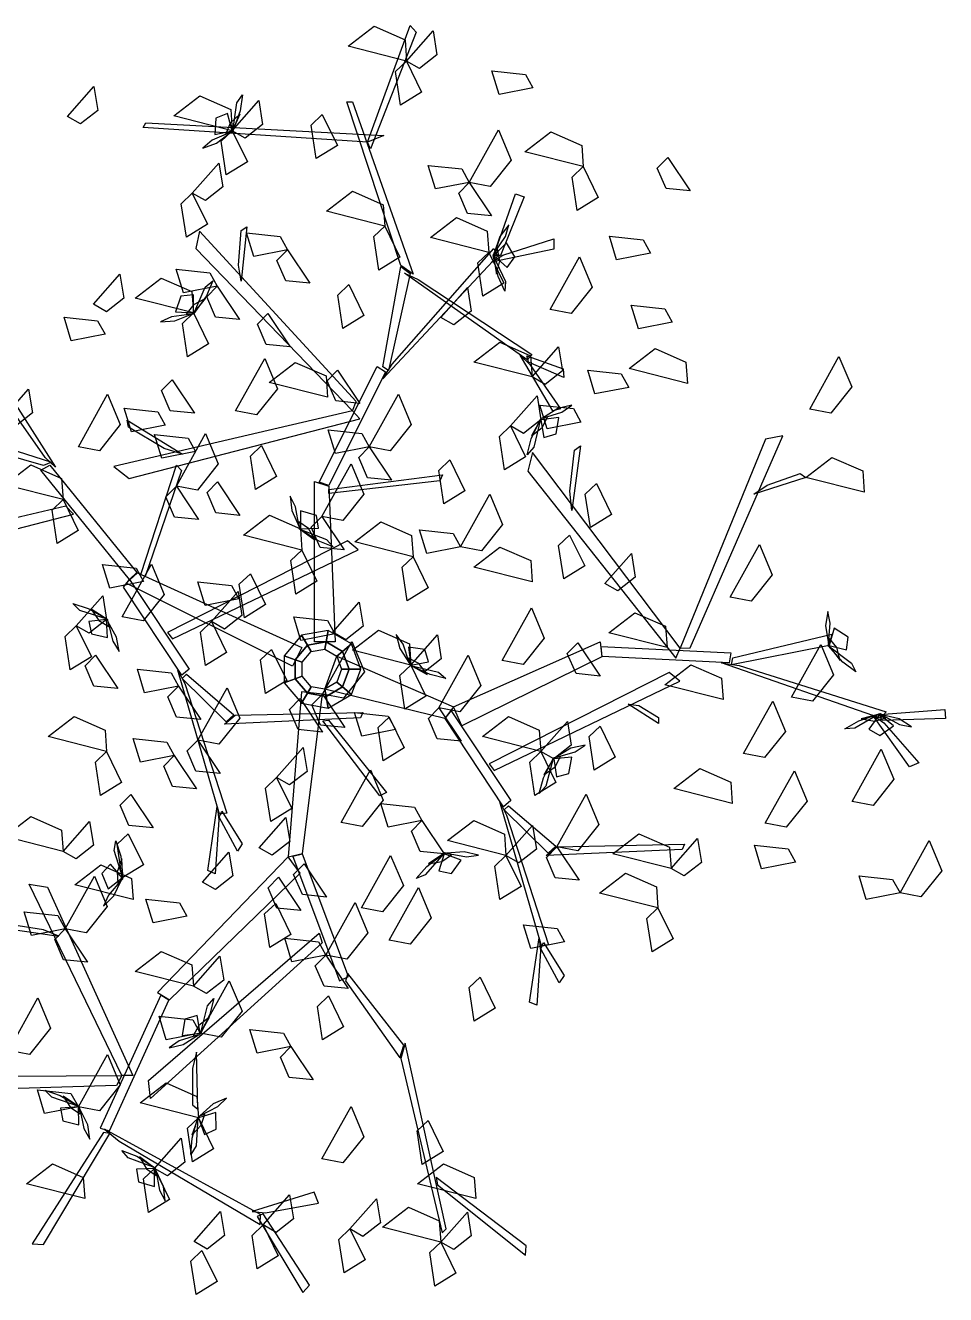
# Model space of a CAD drawing. Extents: x -1.71 to 1.38, y -1.45 to 1.37.
# Drawn here: x -0.657 to 1.38, y -1.446 to 1.365 of the extents above; entities that cross this region are included whole.
import ezdxf

# ---------------------------------------------------------------- set-up
doc = ezdxf.new("R2010")
doc.units = 0
doc.header["$MEASUREMENT"] = 0
doc.layers.get('0').update_dxf_attribs({"linetype": 'CONTINUOUS'})

msp = doc.modelspace()

# ---------------------------------------------------------------- linework, layer by layer
at = {"color": 72, "linetype": 'CONTINUOUS'}
for points in [[(0.1871, 1.2862, 0.6663), (0.0581, 1.319, 0.6594), (0.1157, 1.3634, 0.6564), (0.1838, 1.3334, 0.6614)], [(0.1871, 1.2862, 0.6663), (0.2459, 1.3528, 0.6493), (0.2544, 1.3, 0.6505), (0.2159, 1.2698, 0.6609)], [(0.1871, 1.2862, 0.6319), (0.2205, 1.2176, 0.6249), (0.174, 1.1888, 0.6499), (0.1627, 1.2628, 0.646)], [(0.467, 1.2267, 0.7844), (0.3921, 1.2119, 0.7773), (0.3762, 1.2643, 0.8023), (0.4506, 1.2563, 0.7985)], [(-0.5634, 1.1632, 0.8905), (-0.5047, 1.2298, 0.8734), (-0.4961, 1.177, 0.8747), (-0.5346, 1.1468, 0.885)], [(-0.1986, 1.1319, 0.6663), (-0.3277, 1.1647, 0.6594), (-0.2701, 1.2091, 0.6564), (-0.202, 1.1791, 0.6614)], [(-0.1986, 1.1319, 0.6663), (-0.1399, 1.1985, 0.6493), (-0.1314, 1.1457, 0.6505), (-0.1698, 1.1155, 0.6609)], [(0.0006, 1.1678, 0.7086), (0.034, 1.0992, 0.7016), (-0.0126, 1.0704, 0.7266), (-0.0238, 1.1444, 0.7227)], [(-0.1986, 1.1319, 0.6663), (-0.1652, 1.0633, 0.6593), (-0.2118, 1.0345, 0.6843), (-0.2231, 1.1085, 0.6805)], [(0.3259, 1.0175, 0.5837), (0.3907, 1.1339, 0.5768), (0.4188, 1.0668, 0.5738), (0.3723, 1.0086, 0.5787)], [(0.5782, 1.0524, 0.7775), (0.4491, 1.0852, 0.7705), (0.5067, 1.1295, 0.7675), (0.5749, 1.0995, 0.7725)], [(0.7655, 1.0724, 0.6604), (0.8148, 0.9985, 0.6434), (0.7615, 1.0038, 0.6446), (0.7422, 1.0487, 0.655)], [(-0.287, 0.9936, 0.824), (-0.2283, 1.0601, 0.8069), (-0.2198, 1.0073, 0.8081), (-0.2582, 0.9771, 0.8185)], [(0.3259, 1.0175, 0.5837), (0.2511, 1.0028, 0.5767), (0.2351, 1.0551, 0.6017), (0.3095, 1.0471, 0.5978)], [(0.5782, 1.0524, 0.8119), (0.6116, 0.9838, 0.8049), (0.565, 0.955, 0.8298), (0.5538, 1.029, 0.826)], [(0.3259, 1.0175, 0.5837), (0.3752, 0.9437, 0.5667), (0.322, 0.9489, 0.5679), (0.3027, 0.9939, 0.5783)], [(-0.287, 0.9936, 0.7413), (-0.2536, 0.925, 0.7343), (-0.3002, 0.8962, 0.7593), (-0.3115, 0.9702, 0.7554)], [(0.1391, 0.9207, 0.7903), (0.01, 0.9535, 0.7833), (0.0676, 0.9978, 0.7803), (0.1357, 0.9678, 0.7853)], [(0.3693, 0.8625, 0.7008), (0.2402, 0.8953, 0.6938), (0.2978, 0.9396, 0.6908), (0.3659, 0.9097, 0.6958)], [(-0.0764, 0.8679, 0.8516), (-0.1512, 0.8532, 0.8446), (-0.1672, 0.9055, 0.8696), (-0.0927, 0.8975, 0.8657)], [(0.1391, 0.9207, 0.7008), (0.1725, 0.8521, 0.6938), (0.1259, 0.8233, 0.7187), (0.1146, 0.8973, 0.7149)], [(0.7271, 0.8608, 0.6948), (0.6522, 0.8461, 0.6878), (0.6363, 0.8984, 0.7128), (0.7107, 0.8904, 0.709)], [(-0.0764, 0.8679, 0.8516), (-0.027, 0.7941, 0.8346), (-0.0803, 0.7993, 0.8358), (-0.0996, 0.8443, 0.8462)], [(0.3693, 0.8625, 0.7559), (0.4026, 0.7939, 0.7488), (0.3561, 0.7651, 0.7738), (0.3448, 0.8391, 0.77)], [(0.5049, 0.7359, 0.7637), (0.5697, 0.8523, 0.7568), (0.5978, 0.7852, 0.7537), (0.5513, 0.7271, 0.7587)], [(-0.2319, 0.7873, 0.5837), (-0.3067, 0.7726, 0.5767), (-0.3227, 0.8249, 0.6017), (-0.2482, 0.8169, 0.5978)], [(-0.506, 0.7474, 0.7903), (-0.4472, 0.814, 0.7732), (-0.4387, 0.7612, 0.7744), (-0.4772, 0.731, 0.7848)], [(-0.2846, 0.7284, 0.7903), (-0.4137, 0.7613, 0.7833), (-0.3561, 0.8056, 0.7803), (-0.288, 0.7756, 0.7853)], [(-0.2319, 0.7873, 0.5837), (-0.1825, 0.7135, 0.5667), (-0.2358, 0.7187, 0.5679), (-0.2551, 0.7637, 0.5783)], [(0.0595, 0.7912, 0.8859), (0.0929, 0.7226, 0.8789), (0.0464, 0.6938, 0.9039), (0.0351, 0.7678, 0.9)], [(0.263, 0.7183, 0.7008), (0.3218, 0.7849, 0.6837), (0.3303, 0.7321, 0.6849), (0.2918, 0.7019, 0.6953)], [(0.7751, 0.7077, 0.6604), (0.7003, 0.693, 0.6534), (0.6844, 0.7454, 0.6784), (0.7588, 0.7373, 0.6745)], [(-0.4802, 0.6815, 0.404), (-0.555, 0.6668, 0.397), (-0.571, 0.7191, 0.422), (-0.4966, 0.7111, 0.4181)], [(-0.2846, 0.7284, 0.7903), (-0.2513, 0.6599, 0.7833), (-0.2978, 0.631, 0.8082), (-0.3091, 0.705, 0.8044)], [(-0.1199, 0.7271, 0.6604), (-0.0706, 0.6532, 0.6434), (-0.1238, 0.6585, 0.6446), (-0.1431, 0.7034, 0.655)], [(0.4649, 0.5865, 0.8905), (0.3358, 0.6193, 0.8836), (0.3934, 0.6636, 0.8805), (0.4616, 0.6336, 0.8855)], [(0.4649, 0.5865, 0.8905), (0.5236, 0.653, 0.8734), (0.5321, 0.6002, 0.8747), (0.4937, 0.57, 0.885)], [(0.8088, 0.5721, 0.743), (0.6798, 0.6049, 0.7361), (0.7374, 0.6492, 0.7331), (0.8055, 0.6192, 0.7381)], [(-0.1915, 0.5112, 0.8516), (-0.1267, 0.6276, 0.8447), (-0.0986, 0.5605, 0.8417), (-0.145, 0.5023, 0.8466)], [(0.0123, 0.5415, 0.7775), (-0.1168, 0.5744, 0.7705), (-0.0592, 0.6187, 0.7675), (0.009, 0.5887, 0.7725)], [(1.0797, 0.5154, 0.8289), (1.1444, 0.6318, 0.8219), (1.1725, 0.5647, 0.8189), (1.1261, 0.5066, 0.8239)], [(0.0344, 0.6018, 0.6604), (0.0837, 0.528, 0.6434), (0.0305, 0.5333, 0.6446), (0.0112, 0.5782, 0.655)], [(0.679, 0.5635, 0.6948), (0.6042, 0.5488, 0.6878), (0.5882, 0.6012, 0.7128), (0.6626, 0.5931, 0.709)], [(-0.3319, 0.58, 0.4862), (-0.2825, 0.5062, 0.4691), (-0.3358, 0.5115, 0.4704), (-0.3551, 0.5564, 0.4807)], [(-0.708, 0.4932, 0.8905), (-0.6493, 0.5598, 0.8734), (-0.6408, 0.507, 0.8747), (-0.6792, 0.4768, 0.885)], [(-0.5392, 0.4319, 0.6181), (-0.4745, 0.5482, 0.6112), (-0.4464, 0.4812, 0.6082), (-0.4928, 0.423, 0.6132)], [(0.1046, 0.4319, 0.5837), (0.1693, 0.5482, 0.5768), (0.1974, 0.4812, 0.5738), (0.151, 0.423, 0.5787)], [(0.4173, 0.478, 0.7008), (0.4761, 0.5446, 0.6837), (0.4846, 0.4918, 0.6849), (0.4461, 0.4616, 0.6953)], [(-0.347, 0.4799, 0.6732), (-0.4218, 0.4652, 0.6662), (-0.4377, 0.5176, 0.6912), (-0.3633, 0.5095, 0.6873)], [(0.5732, 0.4867, 0.6604), (0.4984, 0.472, 0.6534), (0.4824, 0.5244, 0.6784), (0.5568, 0.5163, 0.6745)], [(0.4173, 0.478, 0.7008), (0.4507, 0.4094, 0.6938), (0.4042, 0.3806, 0.7187), (0.3929, 0.4546, 0.7149)], [(-0.2799, 0.4217, 0.6181), (-0.3548, 0.407, 0.6111), (-0.3707, 0.4594, 0.6361), (-0.2963, 0.4513, 0.6323)], [(-0.3224, 0.3446, 0.7818), (-0.2576, 0.461, 0.7748), (-0.2295, 0.394, 0.7718), (-0.2759, 0.3358, 0.7768)], [(0.1046, 0.4319, 0.687), (0.0297, 0.4171, 0.68), (0.0138, 0.4695, 0.7049), (0.0882, 0.4615, 0.7011)], [(-0.1342, 0.4348, 0.8905), (-0.1008, 0.3663, 0.8835), (-0.1473, 0.3374, 0.9084), (-0.1586, 0.4114, 0.9046)], [(0.1046, 0.4319, 0.5837), (0.1539, 0.358, 0.5667), (0.1006, 0.3633, 0.5679), (0.0813, 0.4082, 0.5783)], [(-0.0004, 0.2776, 0.7077), (0.0643, 0.3939, 0.7007), (0.0924, 0.3269, 0.6977), (0.046, 0.2687, 0.7027)], [(0.2828, 0.4031, 0.8905), (0.3161, 0.3345, 0.8835), (0.2696, 0.3057, 0.9084), (0.2583, 0.3797, 0.9046)], [(1.2002, 0.3313, 0.9115), (1.0711, 0.3642, 0.9046), (1.1288, 0.4085, 0.9015), (1.1969, 0.3785, 0.9065)], [(-0.573, 0.3148, 0.6663), (-0.7021, 0.3477, 0.6594), (-0.6445, 0.392, 0.6564), (-0.5763, 0.362, 0.6614)], [(-0.3224, 0.3446, 0.8024), (-0.273, 0.2708, 0.7854), (-0.3263, 0.2761, 0.7866), (-0.3456, 0.321, 0.797)], [(-0.231, 0.3539, 0.342), (-0.1817, 0.28, 0.325), (-0.235, 0.2853, 0.3262), (-0.2543, 0.3303, 0.3366)], [(0.6073, 0.3504, 0.7775), (0.6407, 0.2818, 0.7705), (0.5941, 0.253, 0.7954), (0.5828, 0.327, 0.7916)], [(-0.573, 0.3148, 0.6663), (-0.5396, 0.2462, 0.6593), (-0.5862, 0.2174, 0.6843), (-0.5974, 0.2914, 0.6805)], [(0.3069, 0.2105, 0.6181), (0.3717, 0.3269, 0.6112), (0.3998, 0.2598, 0.6082), (0.3534, 0.2017, 0.6132)], [(-0.0445, 0.2032, 0.8905), (-0.1735, 0.236, 0.8836), (-0.1159, 0.2803, 0.8805), (-0.0478, 0.2504, 0.8855)], [(-0.0004, 0.2776, 0.4736), (0.0489, 0.2037, 0.4565), (-0.0043, 0.209, 0.4577), (-0.0237, 0.2539, 0.4681)], [(0.2016, 0.1884, 0.7956), (0.0725, 0.2212, 0.7886), (0.1302, 0.2655, 0.7856), (0.1983, 0.2355, 0.7906)], [(0.3069, 0.2105, 0.4391), (0.2321, 0.1958, 0.4321), (0.2162, 0.2482, 0.4571), (0.2906, 0.2401, 0.4532)], [(0.5482, 0.2365, 0.7956), (0.5815, 0.1679, 0.7885), (0.535, 0.1391, 0.8135), (0.5237, 0.2131, 0.8097)], [(-0.0445, 0.2032, 0.8905), (-0.0111, 0.1346, 0.8835), (-0.0576, 0.1058, 0.9084), (-0.0689, 0.1798, 0.9046)], [(0.4654, 0.1327, 0.6663), (0.3363, 0.1655, 0.6594), (0.3939, 0.2098, 0.6564), (0.4621, 0.1798, 0.6614)], [(0.9038, 0.0989, 0.8516), (0.9686, 0.2152, 0.8447), (0.9967, 0.1482, 0.8417), (0.9503, 0.09, 0.8466)], [(-0.395, 0.1334, 0.5493), (-0.4699, 0.1186, 0.5423), (-0.4858, 0.171, 0.5672), (-0.4114, 0.163, 0.5634)], [(-0.4423, 0.0554, 0.3076), (-0.3775, 0.1717, 0.3007), (-0.3494, 0.1047, 0.2977), (-0.3958, 0.0465, 0.3026)], [(0.2016, 0.1884, 0.7267), (0.235, 0.1198, 0.7197), (0.1884, 0.091, 0.7447), (0.1772, 0.165, 0.7408)], [(0.6262, 0.129, 0.7775), (0.685, 0.1956, 0.7604), (0.6935, 0.1428, 0.7616), (0.655, 0.1126, 0.772)], [(-0.1586, 0.1508, 0.4247), (-0.1252, 0.0823, 0.4176), (-0.1718, 0.0534, 0.4426), (-0.183, 0.1274, 0.4388)], [(-0.1838, 0.0954, 0.6181), (-0.2587, 0.0807, 0.6111), (-0.2746, 0.1331, 0.6361), (-0.2002, 0.125, 0.6323)], [(-0.5439, 0.0353, 0.6319), (-0.4852, 0.1019, 0.6149), (-0.4767, 0.0491, 0.6161), (-0.5151, 0.0189, 0.6265)], [(-0.2446, 0.0446, 0.4247), (-0.1858, 0.1112, 0.4076), (-0.1773, 0.0583, 0.4088), (-0.2158, 0.0282, 0.4192)], [(0.0238, 0.0211, 0.8905), (0.0826, 0.0877, 0.8734), (0.0911, 0.0348, 0.8747), (0.0526, 0.0046, 0.885)], [(0.3991, -0.0412, 0.6948), (0.4638, 0.0752, 0.6879), (0.4919, 0.0082, 0.6849), (0.4455, -0.05, 0.6899)], [(0.7639, -0.0128, 0.6663), (0.6348, 0.0201, 0.6594), (0.6924, 0.0644, 0.6564), (0.7606, 0.0344, 0.6614)], [(-0.5439, 0.0353, 0.8247), (-0.5105, -0.0333, 0.8177), (-0.5571, -0.0621, 0.8427), (-0.5683, 0.0119, 0.8388)], [(-0.2446, 0.0446, 0.4247), (-0.2112, -0.024, 0.4176), (-0.2578, -0.0528, 0.4426), (-0.269, 0.0212, 0.4388)], [(0.0282, 0.0174, 0.342), (-0.0466, 0.0027, 0.335), (-0.0625, 0.0551, 0.36), (0.0119, 0.047, 0.3561)], [(0.0009, -0.1159, 0.3076), (0.0657, 0.0004, 0.3006), (0.0938, -0.0666, 0.2976), (0.0473, -0.1248, 0.3026)], [(0.1968, -0.0515, 0.4247), (0.0678, -0.0187, 0.4177), (0.1254, 0.0256, 0.4147), (0.1935, -0.0044, 0.4197)], [(0.1968, -0.0515, 0.4247), (0.2556, 0.0151, 0.4076), (0.2641, -0.0378, 0.4088), (0.2256, -0.068, 0.4192)], [(-0.1115, -0.0169, 0.8905), (-0.0781, -0.0855, 0.8835), (-0.1247, -0.1143, 0.9084), (-0.1359, -0.0403, 0.9046)], [(0.5662, -0.002, 0.687), (0.6156, -0.0758, 0.6699), (0.5623, -0.0705, 0.6712), (0.543, -0.0256, 0.6815)], [(1.0392, -0.1225, 0.8516), (1.1039, -0.0061, 0.8447), (1.132, -0.0732, 0.8417), (1.0856, -0.1313, 0.8466)], [(-0.5013, -0.0298, 0.5837), (-0.4519, -0.1036, 0.5667), (-0.5052, -0.0983, 0.5679), (-0.5245, -0.0534, 0.5783)], [(0.1968, -0.0515, 0.4247), (0.2302, -0.1201, 0.4176), (0.1837, -0.1489, 0.4426), (0.1724, -0.0749, 0.4388)], [(0.2589, -0.1462, 0.4736), (0.3236, -0.0298, 0.4666), (0.3517, -0.0968, 0.4636), (0.3053, -0.155, 0.4686)], [(0.8878, -0.1279, 0.7903), (0.7588, -0.095, 0.7833), (0.8164, -0.0507, 0.7803), (0.8845, -0.0807, 0.7853)], [(-0.3179, -0.0981, 0.4391), (-0.3927, -0.1128, 0.4321), (-0.4087, -0.0604, 0.4571), (-0.3342, -0.0685, 0.4532)], [(-0.3179, -0.0981, 0.5493), (-0.2685, -0.1719, 0.5322), (-0.3218, -0.1666, 0.5335), (-0.3411, -0.1217, 0.5438)], [(-0.275, -0.2181, 0.4862), (-0.2102, -0.1017, 0.4792), (-0.1821, -0.1688, 0.4762), (-0.2285, -0.227, 0.4812)], [(-0.0485, -0.1259, 0.5837), (0.0009, -0.1998, 0.5667), (-0.0524, -0.1945, 0.5679), (-0.0717, -0.1496, 0.5783)], [(0.0009, -0.1159, 0.2731), (0.0502, -0.1898, 0.2561), (-0.003, -0.1845, 0.2573), (-0.0223, -0.1396, 0.2677)], [(0.9329, -0.2477, 0.8516), (0.9977, -0.1313, 0.8447), (1.0258, -0.1984, 0.8417), (0.9794, -0.2566, 0.8466)], [(-0.4769, -0.243, 0.7008), (-0.6059, -0.2101, 0.6938), (-0.5483, -0.1658, 0.6908), (-0.4802, -0.1958, 0.6958)], [(0.1627, -0.1942, 0.5837), (0.0879, -0.2089, 0.5767), (0.072, -0.1566, 0.6017), (0.1464, -0.1646, 0.5978)], [(0.1488, -0.1666, 0.3902), (0.1821, -0.2352, 0.3832), (0.1356, -0.264, 0.4082), (0.1243, -0.19, 0.4043)], [(0.2589, -0.1462, 0.5837), (0.3082, -0.22, 0.5667), (0.255, -0.2147, 0.5679), (0.2356, -0.1698, 0.5783)], [(0.4844, -0.243, 0.6663), (0.3553, -0.2101, 0.6594), (0.4129, -0.1658, 0.6564), (0.481, -0.1958, 0.6614)], [(0.4844, -0.243, 0.6663), (0.5431, -0.1764, 0.6493), (0.5516, -0.2292, 0.6505), (0.5132, -0.2594, 0.6609)], [(0.6157, -0.1867, 0.9685), (0.6491, -0.2553, 0.9615), (0.6025, -0.2841, 0.9865), (0.5913, -0.2101, 0.9827)], [(-0.3272, -0.252, 0.7896), (-0.402, -0.2667, 0.7826), (-0.4179, -0.2143, 0.8075), (-0.3435, -0.2224, 0.8037)], [(-0.275, -0.2181, 0.4862), (-0.2256, -0.2919, 0.4691), (-0.2789, -0.2866, 0.4704), (-0.2982, -0.2417, 0.4807)], [(-0.4769, -0.243, 0.6319), (-0.4435, -0.3115, 0.6249), (-0.4901, -0.3404, 0.6499), (-0.5013, -0.2664, 0.646)], [(-0.3272, -0.252, 0.342), (-0.2778, -0.3258, 0.325), (-0.3311, -0.3205, 0.3262), (-0.3504, -0.2756, 0.3366)], [(-0.1004, -0.3007, 0.3902), (-0.0417, -0.2341, 0.3732), (-0.0331, -0.287, 0.3744), (-0.0716, -0.3171, 0.3848)], [(0.4844, -0.243, 0.6663), (0.5177, -0.3115, 0.6593), (0.4712, -0.3404, 0.6843), (0.4599, -0.2664, 0.6805)], [(1.1732, -0.354, 0.8516), (1.238, -0.2376, 0.8447), (1.2661, -0.3046, 0.8417), (1.2197, -0.3628, 0.8466)], [(0.9081, -0.3581, 0.7696), (0.779, -0.3252, 0.7627), (0.8366, -0.2809, 0.7597), (0.9047, -0.3109, 0.7646)], [(-0.1004, -0.3007, 0.3902), (-0.067, -0.3693, 0.3832), (-0.1136, -0.3981, 0.4082), (-0.1248, -0.3241, 0.4043)], [(0.0425, -0.4002, 0.4862), (0.1073, -0.2839, 0.4792), (0.1354, -0.3509, 0.4762), (0.0889, -0.4091, 0.4812)], [(0.981, -0.402, 0.8516), (1.0457, -0.2856, 0.8447), (1.0738, -0.3527, 0.8417), (1.0274, -0.4109, 0.8466)], [(-0.4233, -0.338, 0.824), (-0.374, -0.4118, 0.807), (-0.4272, -0.4065, 0.8082), (-0.4465, -0.3616, 0.8185)], [(0.2213, -0.3959, 0.8591), (0.1465, -0.4106, 0.8521), (0.1305, -0.3582, 0.877), (0.205, -0.3663, 0.8732)], [(0.5198, -0.4541, 0.8246), (0.5846, -0.3377, 0.8177), (0.6127, -0.4047, 0.8147), (0.5662, -0.4629, 0.8197)], [(-0.573, -0.4643, 0.8247), (-0.7021, -0.4315, 0.8178), (-0.6445, -0.3872, 0.8148), (-0.5763, -0.4172, 0.8197)], [(-0.1388, -0.456, 0.8728), (-0.08, -0.3894, 0.8558), (-0.0715, -0.4422, 0.857), (-0.11, -0.4724, 0.8674)], [(-0.573, -0.4643, 0.6319), (-0.5143, -0.3977, 0.6149), (-0.5057, -0.4505, 0.6161), (-0.5442, -0.4807, 0.6265)], [(0.2213, -0.3959, 0.8246), (0.2707, -0.4697, 0.8076), (0.2174, -0.4644, 0.8088), (0.1981, -0.4195, 0.8192)], [(0.4072, -0.4732, 0.6663), (0.2781, -0.4403, 0.6594), (0.3358, -0.396, 0.6564), (0.4039, -0.426, 0.6614)], [(0.4072, -0.4732, 0.6663), (0.466, -0.4066, 0.6493), (0.4745, -0.4594, 0.6505), (0.436, -0.4896, 0.6609)], [(-0.4288, -0.4251, 0.7008), (-0.3954, -0.4937, 0.6938), (-0.442, -0.5225, 0.7187), (-0.4532, -0.4485, 0.7149)], [(0.7727, -0.5022, 0.7696), (0.6437, -0.4694, 0.7627), (0.7013, -0.4251, 0.7597), (0.7694, -0.4551, 0.7646)], [(0.7727, -0.5022, 0.7903), (0.8315, -0.4357, 0.7732), (0.84, -0.4885, 0.7744), (0.8015, -0.5187, 0.7848)], [(1.2795, -0.5563, 0.8516), (1.3442, -0.44, 0.8447), (1.3723, -0.507, 0.8417), (1.3259, -0.5652, 0.8466)], [(-0.2648, -0.5322, 0.4247), (-0.2061, -0.4656, 0.4076), (-0.1976, -0.5184, 0.4088), (-0.236, -0.5486, 0.4192)], [(0.0873, -0.5894, 0.8591), (0.152, -0.473, 0.8521), (0.1801, -0.5401, 0.8491), (0.1337, -0.5982, 0.8541)], [(0.4072, -0.4732, 0.6663), (0.4406, -0.5417, 0.6593), (0.394, -0.5706, 0.6843), (0.3828, -0.4966, 0.6805)], [(0.5198, -0.4541, 0.8246), (0.5691, -0.5279, 0.8076), (0.5159, -0.5226, 0.8088), (0.4966, -0.4777, 0.8192)], [(1.048, -0.488, 0.8172), (0.9732, -0.5027, 0.8102), (0.9572, -0.4504, 0.8351), (1.0317, -0.4584, 0.8313)], [(-0.4183, -0.5711, 0.7971), (-0.5474, -0.5383, 0.7902), (-0.4898, -0.494, 0.7872), (-0.4216, -0.5239, 0.7921)], [(-0.0396, -0.4915, 0.5493), (0.0097, -0.5653, 0.5322), (-0.0435, -0.56, 0.5335), (-0.0629, -0.5151, 0.5438)], [(-0.5683, -0.6357, 0.6181), (-0.5036, -0.5193, 0.6112), (-0.4755, -0.5863, 0.6082), (-0.5219, -0.6445, 0.6132)], [(-0.0961, -0.5211, 0.8246), (-0.0468, -0.5949, 0.8076), (-0.1001, -0.5896, 0.8088), (-0.1194, -0.5447, 0.8192)], [(0.7436, -0.5895, 0.7903), (0.6146, -0.5567, 0.7833), (0.6722, -0.5124, 0.7803), (0.7403, -0.5424, 0.7853)], [(1.2795, -0.5563, 0.8516), (1.2046, -0.571, 0.8446), (1.1887, -0.5187, 0.8696), (1.2631, -0.5267, 0.8657)], [(0.1488, -0.6608, 0.4862), (0.2135, -0.5444, 0.4792), (0.2416, -0.6115, 0.4762), (0.1952, -0.6696, 0.4812)], [(-0.2989, -0.6078, 0.5493), (-0.3737, -0.6225, 0.5423), (-0.3897, -0.5702, 0.5672), (-0.3153, -0.5782, 0.5634)], [(-0.1025, -0.5794, 0.6663), (-0.0691, -0.648, 0.6593), (-0.1157, -0.6768, 0.6843), (-0.1269, -0.6028, 0.6805)], [(0.0084, -0.6938, 0.6181), (0.0732, -0.5775, 0.6112), (0.1013, -0.6445, 0.6082), (0.0549, -0.7027, 0.6132)], [(0.7436, -0.5895, 0.7903), (0.777, -0.6581, 0.7833), (0.7305, -0.6869, 0.8082), (0.7192, -0.6129, 0.8044)], [(-0.5683, -0.6357, 0.6181), (-0.6432, -0.6504, 0.6111), (-0.6591, -0.598, 0.6361), (-0.5847, -0.6061, 0.6323)], [(-0.5683, -0.6357, 0.687), (-0.519, -0.7095, 0.6699), (-0.5722, -0.7042, 0.6712), (-0.5916, -0.6593, 0.6815)], [(0.5371, -0.6648, 0.7077), (0.4623, -0.6795, 0.7006), (0.4463, -0.6271, 0.7256), (0.5208, -0.6351, 0.7218)], [(0.0084, -0.6938, 0.5493), (-0.0664, -0.7086, 0.5423), (-0.0823, -0.6562, 0.5672), (-0.0079, -0.6642, 0.5634)], [(-0.2846, -0.7628, 0.6663), (-0.4137, -0.73, 0.6594), (-0.3561, -0.6857, 0.6564), (-0.288, -0.7157, 0.6614)], [(-0.2846, -0.7628, 0.7903), (-0.2259, -0.6962, 0.7732), (-0.2174, -0.7491, 0.7744), (-0.2558, -0.7792, 0.7848)], [(0.0084, -0.6938, 0.7214), (0.0578, -0.7677, 0.7044), (0.0045, -0.7624, 0.7056), (-0.0148, -0.7175, 0.716)], [(-0.2698, -0.8671, 0.5837), (-0.2051, -0.7508, 0.5768), (-0.177, -0.8178, 0.5738), (-0.2234, -0.876, 0.5787)], [(0.3503, -0.7426, 0.7903), (0.3837, -0.8112, 0.7833), (0.3371, -0.84, 0.8082), (0.3259, -0.766, 0.8044)], [(0.0141, -0.7843, 0.6663), (0.0475, -0.8529, 0.6593), (0.001, -0.8817, 0.6843), (-0.0103, -0.8077, 0.6805)], [(-0.6935, -0.9051, 0.5493), (-0.6288, -0.7887, 0.5424), (-0.6007, -0.8557, 0.5393), (-0.6471, -0.9139, 0.5443)], [(-0.2698, -0.8671, 0.5837), (-0.3447, -0.8818, 0.5767), (-0.3606, -0.8295, 0.6017), (-0.2862, -0.8375, 0.5978)], [(-0.0687, -0.8962, 0.687), (-0.1436, -0.9109, 0.68), (-0.1595, -0.8586, 0.7049), (-0.0851, -0.8666, 0.7011)], [(-0.0687, -0.8962, 0.5837), (-0.0194, -0.97, 0.5667), (-0.0726, -0.9648, 0.5679), (-0.092, -0.9198, 0.5783)], [(-0.5392, -1.0303, 0.7077), (-0.4745, -0.9139, 0.7007), (-0.4464, -0.981, 0.6977), (-0.4928, -1.0391, 0.7027)], [(-0.2734, -1.054, 0.5562), (-0.4025, -1.0212, 0.5492), (-0.3449, -0.9769, 0.5462), (-0.2767, -1.0069, 0.5512)], [(-0.5392, -1.0303, 0.5837), (-0.6141, -1.045, 0.5767), (-0.63, -0.9926, 0.6017), (-0.5556, -1.0007, 0.5978)], [(-0.0004, -1.1454, 0.7077), (0.0643, -1.029, 0.7007), (0.0924, -1.0961, 0.6977), (0.046, -1.1542, 0.7027)], [(-0.2734, -1.054, 0.7903), (-0.24, -1.1226, 0.7833), (-0.2866, -1.1514, 0.8082), (-0.2978, -1.0774, 0.8044)], [(0.2352, -1.06, 0.6663), (0.2686, -1.1286, 0.6593), (0.222, -1.1574, 0.6843), (0.2108, -1.0834, 0.6805)], [(-0.3706, -1.1663, 0.7008), (-0.3119, -1.0997, 0.6837), (-0.3034, -1.1525, 0.6849), (-0.3419, -1.1827, 0.6953)], [(-0.5249, -1.2333, 0.6663), (-0.654, -1.2005, 0.6594), (-0.5964, -1.1562, 0.6564), (-0.5283, -1.1862, 0.6614)], [(-0.3706, -1.1663, 0.6319), (-0.3373, -1.2349, 0.6249), (-0.3838, -1.2637, 0.6499), (-0.3951, -1.1897, 0.646)], [(0.3402, -1.2333, 0.6663), (0.2111, -1.2005, 0.6594), (0.2687, -1.1562, 0.6564), (0.3369, -1.1862, 0.6614)], [(-0.1303, -1.2915, 0.6663), (-0.0716, -1.2249, 0.6493), (-0.0631, -1.2778, 0.6505), (-0.1015, -1.3079, 0.6609)], [(0.0619, -1.3004, 0.6663), (0.1207, -1.2338, 0.6493), (0.1292, -1.2866, 0.6505), (0.0907, -1.3168, 0.6609)], [(-0.2832, -1.3285, 0.8905), (-0.2245, -1.2619, 0.8734), (-0.216, -1.3147, 0.8747), (-0.2544, -1.3449, 0.885)], [(0.263, -1.3295, 0.6663), (0.134, -1.2966, 0.6594), (0.1916, -1.2523, 0.6564), (0.2597, -1.2823, 0.6614)], [(0.263, -1.3295, 0.7903), (0.3218, -1.2629, 0.7732), (0.3303, -1.3157, 0.7744), (0.2918, -1.3459, 0.7848)], [(-0.1303, -1.2915, 0.6663), (-0.0969, -1.3601, 0.6593), (-0.1435, -1.3889, 0.6843), (-0.1548, -1.3149, 0.6805)], [(0.0619, -1.3004, 0.7696), (0.0953, -1.369, 0.7626), (0.0488, -1.3978, 0.7876), (0.0375, -1.3238, 0.7837)], [(-0.2657, -1.3484, 0.6319), (-0.2323, -1.417, 0.6249), (-0.2788, -1.4458, 0.6499), (-0.2901, -1.3718, 0.646)], [(0.263, -1.3295, 0.7903), (0.2964, -1.398, 0.7833), (0.2499, -1.4269, 0.8082), (0.2386, -1.3528, 0.8044)]]:
    msp.add_3dface(points, dxfattribs=at)
at = {"color": 34, "linetype": 'CONTINUOUS'}
for points in [[(0.1009, 1.1066, 0.7877), (0.1955, 1.3652, 0.8912), (0.2081, 1.3503, 0.8852), (0.1072, 1.0917, 0.7818)], [(0.1745, 0.8332, 0.6784), (0.0547, 1.1958, 0.8234), (0.0673, 1.1958, 0.8234), (0.2018, 0.8139, 0.6706)], [(0.1009, 1.1066, 0.7877), (-0.3956, 1.1393, 0.8566), (-0.39, 1.1491, 0.8588), (0.1367, 1.1211, 0.7878)], [(0.3804, 0.8555, 0.6202), (0.4287, 0.9921, 0.7148), (0.4476, 0.9858, 0.7105), (0.3951, 0.8555, 0.6202)], [(0.0757, 0.5322, 0.5305), (-0.271, 0.9092, 0.6361), (-0.2794, 0.8713, 0.6255), (0.0673, 0.5116, 0.5247)], [(-0.1849, 0.8338, 0.6184), (-0.1786, 0.9108, 0.6552), (-0.166, 0.9189, 0.659), (-0.1786, 0.7987, 0.6017)], [(0.4006, 0.8566, 0.6193), (0.5132, 0.8921, 0.6092), (0.5132, 0.8698, 0.603), (0.375, 0.8409, 0.6194)], [(0.1555, 0.6149, 0.5537), (0.3804, 0.8713, 0.6255), (0.3888, 0.8541, 0.6207), (0.1345, 0.5821, 0.5445)], [(0.1345, 0.6092, 0.5524), (0.1745, 0.831, 0.6791), (0.1955, 0.8153, 0.6702), (0.1471, 0.6007, 0.5476)], [(0.213, 0.8027, 0.6784), (0.4648, 0.6363, 0.7743), (0.4539, 0.6247, 0.7679), (0.1829, 0.8165, 0.6661)], [(-0.6127, 0.4085, 0.4125), (-0.766, 0.6264, 0.5239), (-0.7452, 0.63, 0.5206), (-0.5898, 0.3867, 0.3996)], [(0.4601, 0.6141, 0.7668), (0.5282, 0.5156, 0.7607), (0.5112, 0.5112, 0.7524), (0.4388, 0.6351, 0.7653)], [(0.4533, 0.6333, 0.7675), (0.534, 0.6045, 0.8731), (0.5356, 0.5854, 0.8682), (0.457, 0.6191, 0.7675)], [(-0.0063, 0.3532, 0.4804), (0.1219, 0.6097, 0.5522), (0.1408, 0.5976, 0.5488), (0.0148, 0.3463, 0.4785)], [(0.0673, 0.5116, 0.5247), (-0.4608, 0.388, 0.6025), (-0.4271, 0.3617, 0.5947), (0.084, 0.4938, 0.5205)], [(-0.6164, 0.3904, 0.4077), (-0.9119, 0.4754, 0.5028), (-0.8804, 0.4878, 0.5003), (-0.5988, 0.3981, 0.4066)], [(-0.349, 0.4284, 0.5904), (-0.4283, 0.4751, 0.6212), (-0.4313, 0.4907, 0.6244), (-0.3088, 0.4153, 0.5763)], [(0.8152, -0.0132, 0.7761), (1.0198, 0.4563, 0.8817), (0.9818, 0.4487, 0.871), (0.7929, -0.0139, 0.7703)], [(0.5485, 0.3333, 0.8359), (0.5591, 0.4246, 0.8667), (0.5722, 0.4337, 0.87), (0.5528, 0.2911, 0.8219)], [(0.7929, -0.0139, 0.7703), (0.4663, 0.4192, 0.8481), (0.4559, 0.3777, 0.8403), (0.7834, -0.0363, 0.766)], [(-0.4262, 0.1383, 0.3537), (-0.6227, 0.3798, 0.4066), (-0.6023, 0.3908, 0.4041), (-0.4099, 0.1537, 0.3523)], [(-0.4007, 0.1491, 0.3494), (-0.3218, 0.3915, 0.36), (-0.3108, 0.379, 0.3556), (-0.3915, 0.1444, 0.3465)], [(0.0148, 0.3374, 0.4749), (0.2669, 0.3701, 0.488), (0.2606, 0.3567, 0.4826), (0.0148, 0.3285, 0.4713)], [(0.9857, 0.347, 0.864), (1.0586, 0.3724, 0.9007), (1.0711, 0.3642, 0.9046), (0.9561, 0.3271, 0.8472)], [(-0.0168, 0.0001, 0.34), (-0.0168, 0.3552, 0.482), (0.0148, 0.3448, 0.4779), (0.0295, 0.0001, 0.34)], [(-0.5667, 0.3002, 0.3906), (-1.0948, 0.1766, 0.4684), (-1.0611, 0.1503, 0.4606), (-0.55, 0.2824, 0.3864)], [(-0.3308, 0.0065, 0.4207), (0.0799, 0.204, 0.5617), (0.0562, 0.2237, 0.5475), (-0.3423, 0.0208, 0.4129)], [(-0.0653, -0.0539, 0.2399), (-0.4333, 0.1301, 0.3552), (-0.4084, 0.1529, 0.3518), (-0.0446, -0.0125, 0.2399)], [(-0.4262, 0.1383, 0.3537), (-0.2939, -0.0603, 0.4496), (-0.3102, -0.0738, 0.4451), (-0.4396, 0.1213, 0.3511)], [(-0.0322, -0.0076, 0.0984), (-0.0452, 0.0149), (-0.0836, -0.0308), (-0.0591, -0.0397, 0.0984)], [(0.0091, -0.0003, 0.0984), (0.0136, 0.0253), (-0.0452, 0.0149), (-0.0322, -0.0076, 0.0984)], [(0.0454, -0.0213, 0.0984), (0.0654, -0.0046), (0.0136, 0.0253), (0.0091, -0.0003, 0.0984)], [(0.9094, -0.0359, 0.798), (1.1283, 0.0172, 0.9247), (1.1225, -0.0083, 0.9157), (0.9067, -0.0509, 0.7932)], [(-0.024, -0.0218, 0.3934), (-0.0322, -0.0076, 0.0984), (-0.0591, -0.0397, 0.0984), (-0.0437, -0.0453, 0.3934)], [(0.0063, -0.0165, 0.3934), (0.0091, -0.0003, 0.0984), (-0.0322, -0.0076, 0.0984), (-0.024, -0.0218, 0.3934)], [(0.0329, -0.0318, 0.3934), (0.0454, -0.0213, 0.0984), (0.0091, -0.0003, 0.0984), (0.0063, -0.0165, 0.3934)], [(0.0434, -0.0607, 0.3934), (0.0598, -0.0607, 0.0984), (0.0454, -0.0213, 0.0984), (0.0329, -0.0318, 0.3934)], [(0.0598, -0.0607, 0.0984), (0.0858, -0.0607), (0.0654, -0.0046), (0.0454, -0.0213, 0.0984)], [(0.2911, -0.1438, 0.5855), (0.6159, -0.0002, 0.7276), (0.6192, -0.0333, 0.7234), (0.3098, -0.1861, 0.5855)], [(0.6183, -0.0106, 0.7259), (0.9047, -0.0242, 0.7978), (0.9014, -0.0463, 0.7944), (0.6205, -0.0327, 0.724)], [(-0.0591, -0.0397, 0.0984), (-0.0836, -0.0308), (-0.0836, -0.0906), (-0.0591, -0.0817, 0.0984)], [(-0.0437, -0.0453, 0.3934), (-0.0591, -0.0397, 0.0984), (-0.0591, -0.0817, 0.0984), (-0.0437, -0.0761, 0.3934)], [(0.0329, -0.0318, 0.3934), (0.2911, -0.1438, 0.5855), (0.2716, -0.1697, 0.5804), (0.0063, -0.1049, 0.3934)], [(0.9231, -0.0528, 0.7992), (1.2486, -0.1548, 0.871), (1.2362, -0.1694, 0.8662), (0.8846, -0.0468, 0.7901)], [(-0.3038, -0.0927, 0.4516), (-0.2107, -0.3798, 0.5475), (-0.2265, -0.382, 0.5411), (-0.3188, -0.0631, 0.4393)], [(-0.2996, -0.0716, 0.4498), (-0.1948, -0.1616, 0.5951), (-0.2119, -0.1771, 0.5848), (-0.3093, -0.0811, 0.4443)], [(-0.0591, -0.0817, 0.0984), (-0.0836, -0.0906), (-0.0452, -0.1363), (-0.0322, -0.1138, 0.0984)], [(-0.0437, -0.0761, 0.3934), (-0.0591, -0.0817, 0.0984), (-0.0322, -0.1138, 0.0984), (-0.024, -0.0996, 0.3934)], [(0.0329, -0.0896, 0.3934), (0.0454, -0.1001, 0.0984), (0.0598, -0.0607, 0.0984), (0.0434, -0.0607, 0.3934)], [(0.0454, -0.1001, 0.0984), (0.0654, -0.1168), (0.0858, -0.0607), (0.0598, -0.0607, 0.0984)], [(0.3814, -0.2848, 0.6507), (0.7922, -0.0874, 0.7917), (0.7684, -0.0677, 0.7775), (0.37, -0.2706, 0.643)], [(-0.045, -0.1107, 0.3082), (-0.075, -0.4762, 0.4454), (-0.0428, -0.4691, 0.441), (0.0009, -0.1159, 0.3076)], [(-0.024, -0.0996, 0.3934), (-0.0322, -0.1138, 0.0984), (0.0091, -0.1211, 0.0984), (0.0063, -0.1049, 0.3934)], [(0.0063, -0.1049, 0.3934), (0.0091, -0.1211, 0.0984), (0.0454, -0.1001, 0.0984), (0.0329, -0.0896, 0.3934)], [(0.0091, -0.1211, 0.0984), (0.0136, -0.1467), (0.0654, -0.1168), (0.0454, -0.1001, 0.0984)], [(-0.0322, -0.1138, 0.0984), (-0.0452, -0.1363), (0.0136, -0.1467), (0.0091, -0.1211, 0.0984)], [(0.7012, -0.1414, 0.7668), (0.7449, -0.1676, 0.8103), (0.7447, -0.1813, 0.8148), (0.6775, -0.1378, 0.747)], [(-0.1924, -0.1627, 0.5946), (0.0905, -0.1569, 0.7722), (0.0854, -0.1684, 0.7722), (-0.2159, -0.1822, 0.5852)], [(0.2861, -0.1531, 0.5837), (0.4183, -0.3517, 0.6797), (0.402, -0.3652, 0.6752), (0.2726, -0.1701, 0.5811)], [(1.2433, -0.1793, 0.8648), (1.3213, -0.2678, 0.8548), (1.3008, -0.2769, 0.8485), (1.2185, -0.1621, 0.865)], [(1.234, -0.1612, 0.8657), (1.3785, -0.1502, 0.9604), (1.3804, -0.17, 0.956), (1.24, -0.1746, 0.8657)], [(0.0142, -0.1736, 0.7286), (0.1431, -0.3341, 0.8552), (0.1284, -0.3414, 0.8479), (0.002, -0.1752, 0.7213)], [(-0.2282, -0.3942, 0.54), (-0.2364, -0.5136, 0.5339), (-0.2525, -0.5065, 0.5256), (-0.2318, -0.3645, 0.5385)], [(0.4084, -0.3841, 0.6816), (0.5015, -0.6711, 0.7775), (0.4857, -0.6733, 0.7711), (0.3934, -0.3545, 0.6694)], [(0.4126, -0.363, 0.6798), (0.5174, -0.453, 0.8251), (0.5003, -0.4684, 0.8149), (0.4029, -0.3725, 0.6743)], [(-0.2216, -0.375, 0.5407), (-0.1765, -0.4478, 0.6463), (-0.1871, -0.4637, 0.6414), (-0.2276, -0.3884, 0.5407)], [(0.5198, -0.4541, 0.8246), (0.8027, -0.4482, 1.0023), (0.7976, -0.4597, 1.0023), (0.4963, -0.4735, 0.8152)], [(-0.075, -0.4762, 0.4454), (-0.3644, -0.7769, 0.5572), (-0.3376, -0.7927, 0.5509), (-0.0482, -0.5123, 0.441)], [(-0.0645, -0.4753, 0.4437), (0.0388, -0.7512, 0.5103), (0.0587, -0.741, 0.5068), (-0.043, -0.4707, 0.4415)], [(-0.4431, -0.9603, 0.5794), (-0.6485, -0.5371, 0.7126), (-0.6075, -0.5431, 0.7036), (-0.4189, -0.9604, 0.575)], [(-0.6166, -0.6378, 0.6875), (-0.7006, -0.6244, 0.7214), (-0.715, -0.6331, 0.7237), (-0.5826, -0.6516, 0.6711)], [(0.0001, -0.667, 0.4903), (-0.3795, -1.0113, 0.5956), (-0.3843, -0.9718, 0.5856), (-0.0063, -0.645, 0.4849)], [(0.484, -0.6855, 0.77), (0.4758, -0.805, 0.764), (0.4597, -0.7979, 0.7556), (0.4804, -0.6559, 0.7685)], [(0.4906, -0.6663, 0.7708), (0.5357, -0.7391, 0.8763), (0.5251, -0.7551, 0.8714), (0.4847, -0.6798, 0.7708)], [(0.0518, -0.7508, 0.5105), (0.1723, -0.9216, 0.6415), (0.181, -0.8937, 0.6342), (0.0574, -0.735, 0.5066)], [(-0.3566, -0.7828, 0.5548), (-0.4913, -1.0774, 0.5939), (-0.4706, -1.083, 0.5897), (-0.3388, -0.794, 0.5514)], [(0.1742, -0.9231, 0.6409), (0.2659, -1.3089, 0.7794), (0.2749, -1.3005, 0.7804), (0.1843, -0.8886, 0.6352)], [(-0.2866, -0.9447, 0.5778), (-0.2864, -1.0252, 0.6133), (-0.2745, -1.035, 0.6169), (-0.2776, -0.909, 0.5614)], [(-0.455, -0.9826, 0.5828), (-0.9632, -0.9985, 0.6912), (-0.9372, -0.9632, 0.6845), (-0.4431, -0.9603, 0.5794)], [(-0.4836, -1.0871, 0.5929), (-0.6412, -1.3337, 0.6952), (-0.6162, -1.3349, 0.6857), (-0.4694, -1.0887, 0.5877)], [(-0.4488, -1.1061, 0.5919), (-0.1368, -1.2904, 0.6444), (-0.1364, -1.2686, 0.6421), (-0.4816, -1.0795, 0.5855)], [(0.2554, -1.2029, 0.7467), (0.4504, -1.3586, 0.8601), (0.4521, -1.3377, 0.8551), (0.2526, -1.1862, 0.7411)], [(-0.1247, -1.2649, 0.641), (-0.0076, -1.2431, 0.6332), (-0.017, -1.2191, 0.6296), (-0.1546, -1.2618, 0.6416)], [(-0.1435, -1.2728, 0.6411), (-0.0421, -1.4409, 0.7194), (-0.0276, -1.4247, 0.7169), (-0.1302, -1.2668, 0.6418)]]:
    msp.add_3dface(points, dxfattribs=at)
at = {"color": 210, "linetype": 'CONTINUOUS'}
for points in [[(-0.1974, 1.1311, 0.6674), (-0.1883, 1.1939, 0.6594), (-0.1756, 1.2117, 0.6728), (-0.1811, 1.1761, 0.6769)], [(-0.1986, 1.1319, 0.6663), (-0.209, 1.1703, 0.6521), (-0.2353, 1.1599, 0.6444), (-0.2375, 1.1235, 0.6531)], [(-0.1987, 1.1294, 0.6674), (-0.1811, 1.1696, 0.6844), (-0.2033, 1.1489, 0.7006), (-0.213, 1.125, 0.689)], [(-0.2021, 1.1283, 0.6655), (-0.2433, 1.1107, 0.662), (-0.2636, 1.0934, 0.6737), (-0.2333, 1.1041, 0.6799)], [(0.3813, 0.8604, 0.6193), (0.406, 0.8978, 0.6159), (0.4134, 0.9234, 0.6276), (0.394, 0.8978, 0.6338)], [(0.3804, 0.8555, 0.6202), (0.4102, 0.8291, 0.606), (0.4265, 0.8523, 0.5982), (0.4082, 0.8839, 0.6069)], [(0.3789, 0.8555, 0.6213), (0.4059, 0.798, 0.6132), (0.4051, 0.7762, 0.6267), (0.3901, 0.8089, 0.6307)], [(0.3791, 0.8576, 0.6212), (0.3866, 0.8143, 0.6383), (0.3937, 0.8439, 0.6545), (0.3886, 0.8692, 0.6428)], [(-0.2837, 0.7273, 0.7913), (-0.2583, 0.7855, 0.7833), (-0.2413, 0.7992, 0.7968), (-0.256, 0.7664, 0.8008)], [(-0.2846, 0.7284, 0.7903), (-0.2844, 0.7682, 0.7761), (-0.3126, 0.7652, 0.7683), (-0.3244, 0.7306, 0.777)], [(-0.2853, 0.726, 0.7913), (-0.2578, 0.7602, 0.8083), (-0.2847, 0.7461, 0.8245), (-0.3003, 0.7256, 0.8129)], [(-0.2889, 0.7259, 0.7894), (-0.3334, 0.7198, 0.7859), (-0.3575, 0.7086, 0.7977), (-0.3255, 0.7108, 0.8039)], [(0.4884, 0.495, 0.6841), (0.531, 0.5088, 0.6806), (0.5528, 0.5242, 0.6923), (0.5217, 0.5163, 0.6985)], [(0.4834, 0.4927, 0.686), (0.4687, 0.431, 0.678), (0.4544, 0.4144, 0.6914), (0.4631, 0.4494, 0.6955)], [(0.4849, 0.4942, 0.686), (0.4637, 0.4558, 0.703), (0.4877, 0.4744, 0.7192), (0.4995, 0.4974, 0.7076)], [(0.4846, 0.4918, 0.6849), (0.4914, 0.4525, 0.6707), (0.5186, 0.4605, 0.663), (0.5241, 0.4966, 0.6717)], [(-0.0505, 0.2546, 0.8847), (-0.0584, 0.2987, 0.8812), (-0.0706, 0.3224, 0.8929), (-0.0671, 0.2904, 0.8991)], [(-0.0478, 0.2504, 0.8855), (-0.008, 0.2518, 0.8713), (-0.0122, 0.2798, 0.8636), (-0.0472, 0.2901, 0.8723)], [(-0.0502, 0.251, 0.8866), (-0.015, 0.2248, 0.9036), (-0.0301, 0.2511, 0.9198), (-0.0513, 0.2659, 0.9082)], [(-0.0489, 0.2494, 0.8866), (0.0103, 0.2263, 0.8786), (0.0247, 0.21, 0.892), (-0.0087, 0.2233, 0.8961)], [(-0.4756, 0.0501, 0.6171), (-0.5362, 0.0692, 0.6091), (-0.5516, 0.0846, 0.6226), (-0.5174, 0.0735, 0.6266)], [(-0.4742, 0.0486, 0.6171), (-0.5111, 0.0724, 0.6342), (-0.4942, 0.0471, 0.6504), (-0.4721, 0.0338, 0.6387)], [(1.121, -0.0035, 0.9148), (1.1252, 0.0411, 0.9114), (1.1197, 0.0672, 0.9231), (1.1146, 0.0355, 0.9293)], [(-0.4767, 0.0491, 0.6161), (-0.5162, 0.045, 0.6019), (-0.5102, 0.0173, 0.5941), (-0.4746, 0.0093, 0.6028)], [(-0.4737, 0.0451, 0.6152), (-0.4629, 0.0015, 0.6118), (-0.4491, -0.0213, 0.6235), (-0.4547, 0.0103, 0.6297)], [(1.1225, -0.0083, 0.9157), (1.1612, -0.0175, 0.9015), (1.1647, 0.0106, 0.8937), (1.1336, 0.0299, 0.9025)], [(0.1935, -0.0478, 0.4238), (0.1795, -0.0052, 0.4203), (0.1641, 0.0165, 0.432), (0.1721, -0.0146, 0.4382)], [(1.1203, -0.0071, 0.9168), (1.1473, -0.0417, 0.9338), (1.1397, -0.0123, 0.95), (1.1233, 0.0076, 0.9384)], [(0.1968, -0.0515, 0.4247), (0.236, -0.0445, 0.4104), (0.2279, -0.0174, 0.4027), (0.1918, -0.0121, 0.4114)], [(1.1212, -0.009, 0.9168), (1.1721, -0.047, 0.9088), (1.1816, -0.0666, 0.9222), (1.153, -0.0448, 0.9263)], [(0.1943, -0.0513, 0.4257), (0.2329, -0.0722, 0.4427), (0.2142, -0.0483, 0.4589), (0.1912, -0.0366, 0.4473)], [(0.1959, -0.0527, 0.4257), (0.2577, -0.0672, 0.4177), (0.2743, -0.0813, 0.4311), (0.2393, -0.0728, 0.4352)], [(1.2339, -0.1597, 0.8668), (1.1791, -0.1916, 0.8588), (1.1573, -0.1927, 0.8722), (1.1885, -0.1749, 0.8763)], [(1.236, -0.1597, 0.8668), (1.1936, -0.1709, 0.8838), (1.2236, -0.1755, 0.9), (1.2484, -0.1681, 0.8884)], [(1.234, -0.1612, 0.8657), (1.2104, -0.1932, 0.8515), (1.2349, -0.2074, 0.8438), (1.2648, -0.1864, 0.8525)], [(1.239, -0.1617, 0.8649), (1.2785, -0.183, 0.8614), (1.3046, -0.1882, 0.8731), (1.2774, -0.171, 0.8793)], [(0.517, -0.2562, 0.66), (0.5601, -0.2436, 0.6566), (0.5823, -0.229, 0.6683), (0.5509, -0.2359, 0.6745)], [(0.512, -0.2584, 0.6619), (0.4955, -0.3197, 0.6539), (0.4808, -0.3358, 0.6674), (0.4905, -0.3011, 0.6714)], [(0.5135, -0.2569, 0.6619), (0.4913, -0.2947, 0.679), (0.5158, -0.2768, 0.6952), (0.5283, -0.2542, 0.6835)], [(0.5132, -0.2594, 0.6609), (0.5188, -0.2988, 0.6467), (0.5462, -0.2916, 0.6389), (0.5528, -0.2556, 0.6476)], [(-0.4405, -0.5227, 0.7198), (-0.4598, -0.4622, 0.7118), (-0.4562, -0.4407, 0.7252), (-0.4456, -0.4751, 0.7293)], [(0.2701, -0.4683, 0.8087), (0.2285, -0.5163, 0.8006), (0.2082, -0.5244, 0.8141), (0.232, -0.4974, 0.8182)], [(0.272, -0.4676, 0.8086), (0.2355, -0.492, 0.8257), (0.2654, -0.4866, 0.8419), (0.2865, -0.4716, 0.8302)], [(0.2707, -0.4697, 0.8076), (0.2586, -0.5076, 0.7934), (0.2864, -0.5131, 0.7856), (0.3079, -0.4836, 0.7944)], [(0.2755, -0.4685, 0.8067), (0.3197, -0.476, 0.8033), (0.3461, -0.4724, 0.815), (0.3149, -0.465, 0.8212)], [(-0.442, -0.5225, 0.7187), (-0.4681, -0.4925, 0.7045), (-0.4873, -0.5134, 0.6968), (-0.4732, -0.5471, 0.7055)], [(-0.4409, -0.5248, 0.7198), (-0.4428, -0.4809, 0.7368), (-0.4537, -0.5093, 0.753), (-0.4519, -0.535, 0.7414)], [(-0.4435, -0.5273, 0.7179), (-0.4729, -0.5612, 0.7144), (-0.4836, -0.5855, 0.7261), (-0.461, -0.5627, 0.7323)], [(-0.2687, -0.8681, 0.5848), (-0.2537, -0.8064, 0.5768), (-0.2394, -0.7899, 0.5902), (-0.2482, -0.8248, 0.5943)], [(-0.2698, -0.8671, 0.5837), (-0.2765, -0.8279, 0.5695), (-0.3037, -0.8358, 0.5618), (-0.3093, -0.8719, 0.5705)], [(-0.2701, -0.8696, 0.5848), (-0.2488, -0.8312, 0.6018), (-0.2729, -0.8497, 0.618), (-0.2848, -0.8727, 0.6064)], [(-0.2736, -0.8704, 0.5829), (-0.3163, -0.8841, 0.5794), (-0.3381, -0.8993, 0.5911), (-0.307, -0.8916, 0.5973)], [(-0.5381, -1.0292, 0.5848), (-0.5981, -1.0085, 0.5768), (-0.6132, -0.9927, 0.5902), (-0.5793, -1.0047, 0.5943)], [(-0.5368, -1.0308, 0.5848), (-0.5729, -1.006, 0.6018), (-0.5568, -1.0317, 0.618), (-0.5351, -1.0457, 0.6064)], [(-0.2702, -1.0502, 0.7894), (-0.2305, -1.0293, 0.7859), (-0.2117, -1.0105, 0.7977), (-0.241, -1.0235, 0.8039)], [(-0.5392, -1.0303, 0.5837), (-0.5789, -1.0332, 0.5695), (-0.5737, -1.0611, 0.5618), (-0.5382, -1.0701, 0.5705)], [(-0.5363, -1.0344, 0.5829), (-0.5268, -1.0782, 0.5794), (-0.5137, -1.1014, 0.5911), (-0.5184, -1.0696, 0.5973)], [(-0.2747, -1.0533, 0.7913), (-0.2788, -1.1166, 0.7833), (-0.2901, -1.1353, 0.7968), (-0.2874, -1.0994, 0.8008)], [(-0.2736, -1.0515, 0.7913), (-0.2879, -1.093, 0.8083), (-0.2674, -1.0706, 0.8245), (-0.2596, -1.046, 0.8129)], [(-0.2734, -1.054, 0.7903), (-0.2601, -1.0915, 0.7761), (-0.2346, -1.0791, 0.7683), (-0.2353, -1.0425, 0.777)], [(-0.3695, -1.1653, 0.633), (-0.4288, -1.1426, 0.625), (-0.4434, -1.1263, 0.6384), (-0.4099, -1.1395, 0.6425)], [(-0.3682, -1.1669, 0.633), (-0.4036, -1.1409, 0.65), (-0.3883, -1.1672, 0.6662), (-0.367, -1.1818, 0.6546)], [(-0.3706, -1.1663, 0.6319), (-0.4104, -1.168, 0.6177), (-0.406, -1.196, 0.6099), (-0.3709, -1.2061, 0.6187)], [(-0.3679, -1.1705, 0.6311), (-0.3597, -1.2146, 0.6276), (-0.3474, -1.2382, 0.6393), (-0.3511, -1.2063, 0.6455)]]:
    msp.add_3dface(points, dxfattribs=at)

doc.saveas('drawing.dxf')
